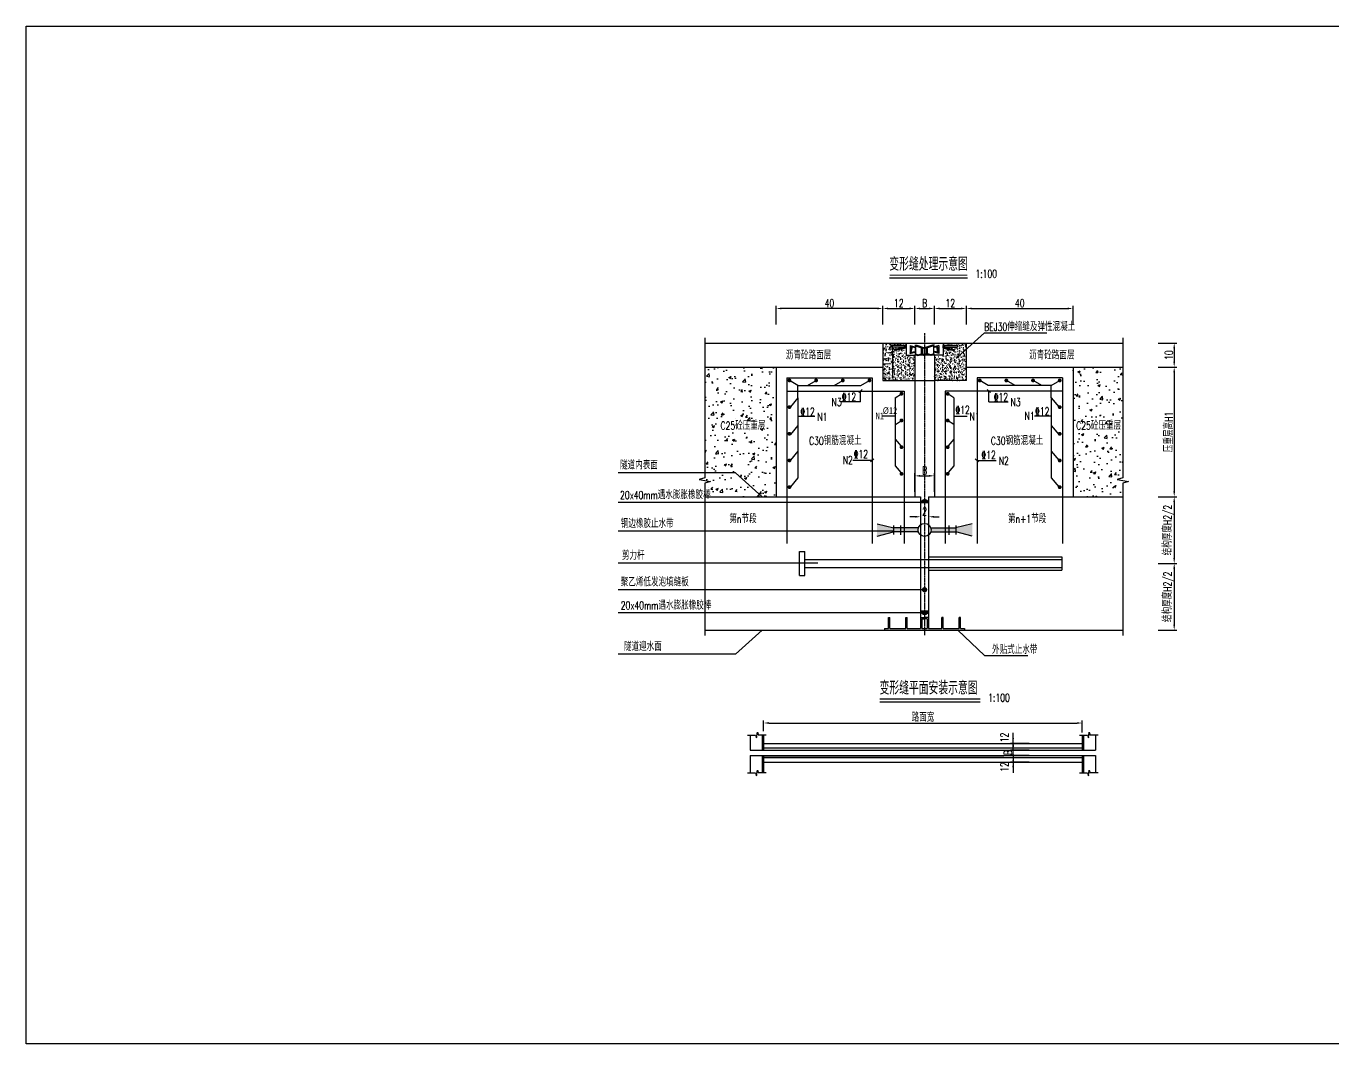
# Model space of a CAD drawing. Header units: millimetres. Extents: x 7719 to 273165, y -3008 to 2785.
# Drawn here: x 7719 to 12618, y -3008 to 807 of the extents above; entities that cross this region are included whole.
import ezdxf
from ezdxf.enums import TextEntityAlignment as Align

# ---------------------------------------------------------------- set-up
doc = ezdxf.new("R2010")
doc.units = ezdxf.units.MM
doc.header["$LTSCALE"] = 0.3
doc.header["$MEASUREMENT"] = 0
doc.linetypes.add('ACAD_ISO04W100', pattern=[30, 24, -3, 0, -3])
for name, color, linetype in [('D', 4, 'Continuous'), ('outline', 3, 'Continuous'), ('中心线', 5, 'ACAD_ISO04W100'), ('填充', 8, 'Continuous'), ('文字', 7, 'Continuous'), ('标注', 7, 'Continuous'), ('次轮廓线', 7, 'Continuous'), ('结构', 2, 'Continuous'), ('轮廓线', 1, 'Continuous')]:
    doc.layers.add(name, color=color, linetype=linetype)
doc.layers.add('轮廓', color=1, linetype='Continuous', lineweight=35)
doc.styles.get("Standard").update_dxf_attribs({"font": 'simplex1.shx', "width": 0.7, "bigfont": 'hztxt.shx'})
doc.styles.add('宋体', font='SimSun.ttf', dxfattribs={"width": 0.8})
doc.dimstyles.new('100', dxfattribs={"dimscale": 10, "dimtxt": 3, "dimasz": 2, "dimexe": 1, "dimexo": 1, "dimgap": 0.5, "dimtad": 1, "dimdec": 1, "dimdsep": 46, "dimtxsty": 'Standard', "dimcen": 0.5, "dimadec": 0, "dimazin": 0, "dimtfac": 1, "dimtdec": 1, "dimtofl": 0, "dimtmove": 2, "dimatfit": 3, "dimfxl": 0, "dimtolj": 1, "dimtzin": 0, "dimarcsym": 0})

# ---------------------------------------------------------------- blocks, each defined once
blk = doc.blocks.new('*D23')
at = {"color": 0, "lineweight": -2}
for p, q in [((10930.6, -311.2), (10930.6, -241.2)), ((11050.6, -311.2), (11050.6, -241.2)), ((10950.6, -251.2), (11030.6, -251.2))]:
    blk.add_line(p, q, dxfattribs=at)
at = {"color": 0}
for points in [[(10950.6, -247.9), (10950.6, -254.5), (10930.6, -251.2)], [(11030.6, -247.9), (11030.6, -254.5), (11050.6, -251.2)]]:
    blk.add_solid(points, dxfattribs=at)
at = {"color": 0, "insert": (10990.6, -231.2), "char_height": 30, "attachment_point": 5}
blk.add_mtext('\\A1;12', dxfattribs=at)
blk = doc.blocks.new('*D24')
at = {"color": 0, "lineweight": -2}
for p, q in [((11050.6, -311.2), (11050.6, -241.2)), ((11123.8, -311.2), (11123.8, -241.2)), ((11070.6, -251.2), (11103.8, -251.2))]:
    blk.add_line(p, q, dxfattribs=at)
at = {"color": 0}
for points in [[(11070.6, -247.9), (11070.6, -254.5), (11050.6, -251.2)], [(11103.8, -247.9), (11103.8, -254.5), (11123.8, -251.2)]]:
    blk.add_solid(points, dxfattribs=at)
at = {"color": 0, "insert": (11087.2, -231.2), "char_height": 30, "attachment_point": 5}
blk.add_mtext('\\A1;B', dxfattribs=at)
blk = doc.blocks.new('*D25')
at = {"color": 0, "lineweight": -2}
for p, q in [((11123.8, -311.2), (11123.8, -241.2)), ((11243.8, -311.2), (11243.8, -241.2)), ((11143.8, -251.2), (11223.8, -251.2))]:
    blk.add_line(p, q, dxfattribs=at)
at = {"color": 0}
for points in [[(11143.8, -247.9), (11143.8, -254.5), (11123.8, -251.2)], [(11223.8, -247.9), (11223.8, -254.5), (11243.8, -251.2)]]:
    blk.add_solid(points, dxfattribs=at)
at = {"color": 0, "insert": (11183.8, -231.2), "char_height": 30, "attachment_point": 5}
blk.add_mtext('\\A1;12', dxfattribs=at)
blk = doc.blocks.new('2')
at = {"layer": 'D', "color": 4}
for p, q in [((212889.2, -137292.2), (212889.2, -137260.7)), ((212889.2, -137260.7), (212892.9, -137260.7)), ((212892.9, -137292.2), (212892.9, -137260.7)), ((212937.9, -137292.2), (212937.9, -137260.7)), ((212937.9, -137260.7), (212941.7, -137260.7)), ((212941.7, -137292.2), (212941.7, -137260.7)), ((212979.2, -137260.7), (212990.4, -137260.7)), ((212979.2, -137260.7), (212979.2, -137292.2)), ((213001.7, -137260.7), (212990.4, -137260.7)), ((213001.7, -137260.7), (213001.7, -137292.2)), ((213039.2, -137292.2), (213039.2, -137260.7)), ((213042.9, -137260.7), (213039.2, -137260.7)), ((213042.9, -137292.2), (213042.9, -137260.7)), ((213087.9, -137292.2), (213087.9, -137260.7)), ((213091.7, -137260.7), (213087.9, -137260.7)), ((213091.7, -137292.2), (213091.7, -137260.7)), ((212877.9, -137292.2), (212889.2, -137292.2)), ((212877.9, -137292.2), (212877.9, -137296.7)), ((212877.9, -137296.7), (213102.9, -137296.7)), ((212892.9, -137292.2), (212937.9, -137292.2)), ((212941.7, -137292.2), (212979.2, -137292.2)), ((212982.9, -137264.5), (212990.4, -137264.5)), ((212982.9, -137264.5), (212982.9, -137292.2)), ((212982.9, -137292.2), (212997.9, -137292.2)), ((212997.9, -137264.5), (212990.4, -137264.5)), ((212997.9, -137264.5), (212997.9, -137292.2)), ((213001.7, -137292.2), (213039.2, -137292.2)), ((213042.9, -137292.2), (213087.9, -137292.2)), ((213091.7, -137292.2), (213102.9, -137292.2)), ((213102.9, -137292.2), (213102.9, -137296.7))]:
    blk.add_line(p, q, dxfattribs=at)
blk = doc.blocks.new('*D26')
at = {"color": 0, "lineweight": -2}
for p, q in [((11963, -471.1), (12033, -471.1)), ((12023, -491.1), (12023, -937.2)), ((11963, -957.2), (12033, -957.2))]:
    blk.add_line(p, q, dxfattribs=at)
at = {"color": 0}
for points in [[(12019.7, -491.1), (12026.4, -491.1), (12023, -471.1)], [(12019.7, -937.2), (12026.4, -937.2), (12023, -957.2)]]:
    blk.add_solid(points, dxfattribs=at)
at = {"color": 0, "insert": (12003, -714.1), "char_height": 30, "attachment_point": 5, "rotation": 90}
blk.add_mtext('\\A1;压重层高H1', dxfattribs=at)
blk = doc.blocks.new('*D27')
at = {"color": 0, "lineweight": -2}
for p, q in [((11963, -957.2), (12033, -957.2)), ((12023, -977.2), (12023, -1187.2)), ((11963, -1207.2), (12033, -1207.2))]:
    blk.add_line(p, q, dxfattribs=at)
at = {"color": 0}
for points in [[(12019.7, -977.2), (12026.4, -977.2), (12023, -957.2)], [(12019.7, -1187.2), (12026.4, -1187.2), (12023, -1207.2)]]:
    blk.add_solid(points, dxfattribs=at)
at = {"color": 0, "insert": (12003, -1082.2), "char_height": 30, "attachment_point": 5, "rotation": 90}
blk.add_mtext('\\A1;结构厚度H2/2', dxfattribs=at)
blk = doc.blocks.new('*D28')
at = {"color": 0, "lineweight": -2}
for p, q in [((11963, -1207.2), (12033, -1207.2)), ((12023, -1227.2), (12023, -1437.2)), ((11963, -1457.2), (12033, -1457.2))]:
    blk.add_line(p, q, dxfattribs=at)
at = {"color": 0}
for points in [[(12019.7, -1227.2), (12026.4, -1227.2), (12023, -1207.2)], [(12019.7, -1437.2), (12026.4, -1437.2), (12023, -1457.2)]]:
    blk.add_solid(points, dxfattribs=at)
at = {"color": 0, "insert": (12003, -1332.2), "char_height": 30, "attachment_point": 5, "rotation": 90}
blk.add_mtext('\\A1;结构厚度H2/2', dxfattribs=at)
blk = doc.blocks.new('*D29')
at = {"color": 0, "lineweight": -2}
for p, q in [((11072.2, -991), (11072.2, -1042.2)), ((11102.2, -991), (11102.2, -1042.2)), ((11052.2, -1032.2), (11032.2, -1032.2)), ((11122.2, -1032.2), (11142.2, -1032.2))]:
    blk.add_line(p, q, dxfattribs=at)
at = {"color": 0}
for points in [[(11052.2, -1028.8), (11052.2, -1035.5), (11072.2, -1032.2)], [(11122.2, -1028.8), (11122.2, -1035.5), (11102.2, -1032.2)]]:
    blk.add_solid(points, dxfattribs=at)
at = {"color": 0, "insert": (11087.2, -1012.2), "char_height": 30, "attachment_point": 5}
blk.add_mtext('\\A1;2', dxfattribs=at)
blk = doc.blocks.new('*D34')
at = {"color": 0, "lineweight": -2}
for p, q in [((11050.6, -938.7), (11050.6, -868.7)), ((11070.6, -878.7), (11103.8, -878.7)), ((11123.8, -938.7), (11123.8, -868.7))]:
    blk.add_line(p, q, dxfattribs=at)
at = {"color": 0}
for points in [[(11070.6, -875.4), (11070.6, -882), (11050.6, -878.7)], [(11103.8, -875.4), (11103.8, -882), (11123.8, -878.7)]]:
    blk.add_solid(points, dxfattribs=at)
at = {"color": 0, "insert": (11087.2, -858.7), "char_height": 30, "attachment_point": 5}
blk.add_mtext('\\A1;B', dxfattribs=at)
blk = doc.blocks.new('*D30')
at = {"color": 0, "lineweight": -2}
for p, q in [((10940.6, -381.1), (10977.2, -381.1)), ((10967.2, -401.1), (10967.2, -501.1)), ((10940.6, -521.1), (10977.2, -521.1))]:
    blk.add_line(p, q, dxfattribs=at)
at = {"color": 0}
for points in [[(10963.9, -401.1), (10970.5, -401.1), (10967.2, -381.1)], [(10963.9, -501.1), (10970.5, -501.1), (10967.2, -521.1)]]:
    blk.add_solid(points, dxfattribs=at)
at = {"color": 0, "insert": (10947.2, -451.1), "char_height": 30, "attachment_point": 5, "rotation": 90}
blk.add_mtext('\\A1;14', dxfattribs=at)
blk = doc.blocks.new('*D31')
at = {"color": 0, "lineweight": -2}
for p, q in [((11963, -381.1), (12033, -381.1)), ((12023, -401.1), (12023, -451.1)), ((11963, -471.1), (12033, -471.1))]:
    blk.add_line(p, q, dxfattribs=at)
at = {"color": 0}
for points in [[(12019.7, -401.1), (12026.4, -401.1), (12023, -381.1)], [(12019.7, -451.1), (12026.4, -451.1), (12023, -471.1)]]:
    blk.add_solid(points, dxfattribs=at)
at = {"color": 0, "insert": (12003, -426.1), "char_height": 30, "attachment_point": 5, "rotation": 90}
blk.add_mtext('\\A1;10', dxfattribs=at)
blk = doc.blocks.new('*D32')
at = {"color": 0, "lineweight": -2}
for p, q in [((10530.6, -311.2), (10530.6, -241.2)), ((10930.6, -311.2), (10930.6, -241.2)), ((10910.6, -251.2), (10550.6, -251.2))]:
    blk.add_line(p, q, dxfattribs=at)
at = {"color": 0}
for points in [[(10550.6, -247.9), (10550.6, -254.5), (10530.6, -251.2)], [(10910.6, -247.9), (10910.6, -254.5), (10930.6, -251.2)]]:
    blk.add_solid(points, dxfattribs=at)
at = {"color": 0, "insert": (10730.6, -231.2), "char_height": 30, "attachment_point": 5}
blk.add_mtext('\\A1;40', dxfattribs=at)
blk = doc.blocks.new('*D33')
at = {"color": 0, "lineweight": -2}
for p, q in [((11243.8, -311.2), (11243.8, -241.2)), ((11643.8, -311.2), (11643.8, -241.2)), ((11263.8, -251.2), (11623.8, -251.2))]:
    blk.add_line(p, q, dxfattribs=at)
at = {"color": 0}
for points in [[(11263.8, -247.9), (11263.8, -254.5), (11243.8, -251.2)], [(11623.8, -247.9), (11623.8, -254.5), (11643.8, -251.2)]]:
    blk.add_solid(points, dxfattribs=at)
at = {"color": 0, "insert": (11443.8, -231.2), "char_height": 30, "attachment_point": 5}
blk.add_mtext('\\A1;40', dxfattribs=at)
blk = doc.blocks.new('*D48')
at = {"color": 0, "lineweight": -2}
for p, q in [((10483.8, -1835.7), (10483.8, -1795.4)), ((10503.8, -1805.4), (11658, -1805.4)), ((11678, -1840.7), (11678, -1795.4))]:
    blk.add_line(p, q, dxfattribs=at)
at = {"color": 0}
for points in [[(10503.8, -1802.1), (10503.8, -1808.8), (10483.8, -1805.4)], [(11658, -1802.1), (11658, -1808.8), (11678, -1805.4)]]:
    blk.add_solid(points, dxfattribs=at)
at = {"color": 0, "insert": (11080.9, -1785.4), "char_height": 30, "attachment_point": 5}
blk.add_mtext('\\A1;路面宽', dxfattribs=at)
blk = doc.blocks.new('*D49')
at = {"color": 0, "lineweight": -2}
for p, q in [((11428.4, -1906.8), (11409.8, -1906.8)), ((11419.8, -1886.8), (11419.8, -1866.8)), ((11428.4, -1926.8), (11409.8, -1926.8)), ((11419.8, -1946.8), (11419.8, -1966.8))]:
    blk.add_line(p, q, dxfattribs=at)
at = {"color": 0}
for points in [[(11416.4, -1886.8), (11423.1, -1886.8), (11419.8, -1906.8)], [(11416.4, -1946.8), (11423.1, -1946.8), (11419.8, -1926.8)]]:
    blk.add_solid(points, dxfattribs=at)
at = {"color": 0, "insert": (11399.8, -1916.8), "char_height": 30, "attachment_point": 5, "rotation": 90}
blk.add_mtext('\\A1;B', dxfattribs=at)
blk = doc.blocks.new('*D52')
at = {"color": 0, "lineweight": -2}
for p, q in [((11419.1, -1861.8), (11419.1, -1841.8)), ((11479.1, -1881.8), (11409.1, -1881.8)), ((11479.1, -1906.8), (11409.1, -1906.8)), ((11419.1, -1926.8), (11419.1, -1946.8))]:
    blk.add_line(p, q, dxfattribs=at)
at = {"color": 0}
for points in [[(11415.8, -1861.8), (11422.4, -1861.8), (11419.1, -1881.8)], [(11415.8, -1926.8), (11422.4, -1926.8), (11419.1, -1906.8)]]:
    blk.add_solid(points, dxfattribs=at)
at = {"color": 0, "insert": (11386.6, -1859.6), "char_height": 30, "attachment_point": 5, "rotation": 90}
blk.add_mtext('\\A1;12', dxfattribs=at)
blk = doc.blocks.new('*D53')
at = {"color": 0, "lineweight": -2}
for p, q in [((11419.1, -1906.8), (11419.1, -1886.8)), ((11479.1, -1926.8), (11409.1, -1926.8)), ((11479.1, -1951.8), (11409.1, -1951.8)), ((11419.1, -1971.8), (11419.1, -1991.8))]:
    blk.add_line(p, q, dxfattribs=at)
at = {"color": 0}
for points in [[(11415.8, -1906.8), (11422.4, -1906.8), (11419.1, -1926.8)], [(11415.8, -1971.8), (11422.4, -1971.8), (11419.1, -1951.8)]]:
    blk.add_solid(points, dxfattribs=at)
at = {"color": 0, "insert": (11386.6, -1970.4), "char_height": 30, "attachment_point": 5, "rotation": 90}
blk.add_mtext('\\A1;12', dxfattribs=at)

msp = doc.modelspace()

# ---------------------------------------------------------------- hatches: boundary and pattern name
at = {"layer": '填充'}
h = msp.add_hatch(dxfattribs=at)
h.set_pattern_fill('AR-CONC', color=256, scale=3, style=0)
h.set_pattern_definition([(50, (0, 0), (21.517805, -1.882564), [2.25, -24.75]), (355, (0, 0), (-4.16254, 22.565764), [1.8, -19.8]), (100.4514, (1.793, -0.157), (17.35528, 20.683186), [1.912206, -21.034263]), (46.1842, (0, 6), (32.01723, -4.96557), [3.375, -37.125]), (96.6356, (2.668, 5.586), (28.03988, 29.22354), [2.86831, -31.55139]), (351.1842, (0, 6), (28.03986, 29.22356), [2.7, -29.7]), (21, (3, 4.5), (17.907212, -12.078567), [2.25, -24.75]), (326, (3, 4.5), (7.29946, 21.7545), [1.8, -19.8]), (71.4514, (4.492, 3.493), (25.20668, 9.675915), [1.912206, -21.034263]), (37.5, (0, 0), (0.3647957, 9.9868156), [0, -19.56, 0, -20.1, 0, -19.875]), (7.5, (0, 0), (7.892086, 11.832351), [0, -11.46, 0, -19.11, 0, -7.575]), (327.5, (-6.69, 0), (16.014673, -0.676646), [0, -7.5, 0, -23.4, 0, -31.05]), (317.5, (-9.69, 0), (17.495585, 3.00315), [0, -9.75, 0, -15.54, 0, -22.05])])
h.paths.add_polyline_path([(11050.636, -426.848), (11018.167, -426.848), (11018.167, -392.963, -0.4063833), (11015.047, -395.625), (10965.013, -395.625, -1.04899554), (10964.908, -389.753), (11015.151, -389.753, -0.39604235), (11018.167, -392.42), (11018.167, -381.058), (10930.636, -381.058), (10930.636, -521.058), (11050.636, -521.058)])
h.paths.add_polyline_path([(10977.618, -408.73, -1.14481063), (10976.368, -405.096), (11015.248, -395.806, -0.55240095), (11018.026, -397.554, -0.37454235), (11016.353, -399.475)], flags=16)
h.paths.add_polyline_path([(11209.645, -432.608, -0.68675127), (11214.001, -430.933), (11243.79, -404.032), (11243.79, -381.058), (11156.259, -381.058), (11156.259, -392.42, -0.39604235), (11159.275, -389.753), (11209.518, -389.753, -1.04899554), (11209.413, -395.625), (11159.379, -395.625, -0.4063833), (11156.259, -392.963), (11156.259, -426.848), (11123.79, -426.848), (11123.79, -521.058), (11243.79, -521.058), (11243.79, -404.032), (11214.001, -430.933, -0.18571128), (11214.645, -432.608, -1)])
h.paths.add_polyline_path([(11196.808, -408.73, 1.10167417), (11198.202, -405.13), (11159.178, -395.806, -0.28832696), (11160.277, -397.554, -0.45502974), (11158.073, -399.475)], flags=17)
h.paths.add_polyline_path([(10924.684, -469.758), (10924.684, -432.358), (10969.684, -432.358), (10969.684, -469.758)], flags=9)
h = msp.add_hatch(color=256, dxfattribs=at)
h.paths.add_polyline_path([(11087.213, -398.912), (11057.807, -389.049), (11050.636, -389.049), (11050.636, -423.323), (11062.003, -427.515), (11076.07, -423.817), (11087.213, -427.762)])
h.paths.add_polyline_path([(11053.516, -391.929), (11057.337, -391.929), (11076.07, -398.212), (11076.07, -420.838), (11062.148, -424.499), (11053.516, -421.316)], flags=16)
h.paths.add_polyline_path([(11078.95, -399.178), (11085.773, -401.467), (11085.773, -424.196), (11078.95, -421.781)], flags=16)
h = msp.add_hatch(color=256, dxfattribs=at)
h.paths.add_polyline_path([(11087.213, -398.912), (11116.619, -389.049), (11123.79, -389.049), (11123.79, -423.323), (11112.423, -427.515), (11098.356, -423.817), (11087.213, -427.762)])
h.paths.add_polyline_path([(11120.91, -391.929), (11117.089, -391.929), (11098.356, -398.212), (11098.356, -420.838), (11112.278, -424.499), (11120.91, -421.316)], flags=16)
h.paths.add_polyline_path([(11095.476, -399.178), (11088.653, -401.467), (11088.653, -424.196), (11095.476, -421.781)], flags=16)
for points in [[(11041.333, -395.425), (11050.636, -397.684), (11050.636, -394.72), (11039.124, -391.924), (11033.374, -419.378), (11050.636, -415.186), (11050.636, -412.222), (11037.129, -415.502)], [(11133.093, -395.425), (11123.79, -397.684), (11123.79, -394.72), (11135.302, -391.924), (11141.051, -419.378), (11123.79, -415.186), (11123.79, -412.222), (11137.297, -415.502)], [(11072.654, -981.908), (11072.213, -981.467), (11072.213, -976.699, -0.65893126), (11102.213, -974.424), (11102.213, -981.908)], [(11064.215, -1088.842, -0.15893924), (11064.215, -1073.842), (10971.615, -1073.842), (10908.82, -1058.316), (10908.82, -1104.603), (10970.658, -1088.842)], [(11110.211, -1073.842, -0.15893924), (11110.211, -1088.842), (11203.768, -1088.842), (11265.606, -1104.603), (11265.606, -1058.316), (11202.811, -1073.842)], [(11072.654, -1384.983), (11072.213, -1385.423), (11072.213, -1390.192, 0.65893126), (11102.213, -1392.467), (11102.213, -1384.983)]]:
    msp.add_hatch(color=256, dxfattribs=at).paths.add_polyline_path(points)
h = msp.add_hatch(dxfattribs=at)
h.set_pattern_fill('AR-CONC', color=256, scale=0.5, style=0)
h.set_pattern_definition([(50, (-235257.485, 133055.48), (91.092334, -7.969543), [9.525, -104.775]), (355, (-235257.48, 133055.48), (-17.621413, 95.52832), [7.62, -83.82]), (100.451, (-235249.89, 133054.82), (73.47125, 87.558344), [8.095, -89.045]), (46.1842, (-235257.48, 133080.88), (135.53952, -21.021164), [14.2875, -157.1625]), (96.6356, (-235246.19, 133079.13), (118.70212, 123.71278), [12.1425, -133.5675]), (351.184, (-235257.48, 133080.88), (118.7023, 123.71256), [11.43, -125.73]), (21, (-235244.785, 133074.53), (75.80744, -51.13276), [9.525, -104.775]), (326, (-235244.78, 133074.53), (30.901014, 92.093983), [7.62, -83.82]), (71.4514, (-235238.47, 133070.27), (106.708245, 40.96143), [8.095, -89.045]), (37.5, (-235257.485, 133055.484), (1.5443016, 42.2775194), [0, -82.804, 0, -85.09, 0, -84.1375]), (7.5, (-235257.485, 133055.484), (33.409831, 50.0902874), [0, -48.514, 0, -80.899, 0, -32.0675]), (327.5, (-235285.806, 133055.484), (67.7952976, -2.864372), [0, -31.75, 0, -99.06, 0, -131.445]), (317.5, (-235298.506, 133055.484), (74.064591, 12.713246), [0, -41.275, 0, -65.786, 0, -93.345])])
h.paths.add_polyline_path([(10530.636, -471.058), (10263.339, -471.058), (10263.339, -867.25), (10378.419, -867.25), (10478.061, -957.228), (10530.636, -957.228)])
h.paths.add_polyline_path([(11830.585, -471.058), (11643.79, -471.058), (11643.79, -957.228), (11830.585, -957.228), (11830.585, -906.733), (11851.585, -899.733), (11809.585, -892.733), (11830.585, -885.733)])
h.paths.add_polyline_path([(10378.419, -867.25), (10263.339, -867.25), (10263.339, -885.733), (10242.339, -892.733), (10284.339, -899.733), (10263.339, -906.733), (10263.339, -957.228), (10478.061, -957.228)])
h.paths.add_polyline_path([(10314.098, -717.606), (10486.862, -717.606), (10486.862, -668.648), (10314.098, -668.648)], flags=24)
h.paths.add_polyline_path([(11647.516, -717.606), (11820.28, -717.606), (11820.28, -668.648), (11647.516, -668.648)], flags=24)

# ---------------------------------------------------------------- linework, layer by layer
for p, q in [((10955.745, -136.088), (11247.853, -136.088)), ((11312.035, -342.406), (11212.145, -432.608)), ((11312.035, -342.406), (11545.657, -342.406)), ((10263.339, -361.058), (10263.339, -885.733)), ((10263.339, -381.058), (11064.213, -381.058)), ((10930.636, -381.058), (10930.636, -521.058)), ((11015.151, -389.753), (10964.848, -389.753)), ((11018.167, -381.058), (11018.167, -426.848)), ((11033.374, -390.528), (11033.374, -419.378)), ((11033.374, -390.528), (11050.636, -394.72)), ((11050.636, -381.058), (11123.79, -381.058)), ((11050.636, -389.049), (11057.807, -389.049)), ((11057.807, -389.049), (11087.213, -398.912)), ((11116.619, -389.049), (11087.213, -398.912)), ((11110.213, -381.058), (11830.585, -381.058)), ((11123.79, -389.049), (11116.619, -389.049)), ((11141.051, -390.528), (11123.79, -394.72)), ((11141.051, -390.528), (11141.051, -419.378)), ((11156.259, -381.058), (11156.259, -426.848)), ((11159.275, -389.753), (11209.578, -389.753)), ((11243.79, -521.058), (11243.79, -381.058)), ((11830.585, -361.058), (11830.585, -885.733)), ((11015.047, -395.625), (10964.744, -395.625)), ((11015.248, -395.806), (10976.368, -405.096)), ((11016.353, -399.475), (10977.618, -408.73)), ((11018.167, -426.848), (11050.636, -426.848)), ((11033.374, -419.378), (11039.124, -391.924)), ((11033.374, -419.378), (11050.636, -415.186)), ((11037.129, -415.502), (11041.333, -395.425)), ((11037.129, -415.502), (11050.636, -412.222)), ((11041.333, -395.425), (11050.636, -397.684)), ((11041.924, -392.604), (11041.943, -392.515)), ((11050.636, -423.323), (11062.003, -427.515)), ((11156.259, -426.848), (11050.636, -426.848)), ((11050.636, -426.848), (11050.636, -957.228)), ((11053.516, -391.929), (11053.516, -421.316)), ((11053.516, -391.929), (11057.337, -391.929)), ((11053.516, -421.316), (11062.148, -424.499)), ((11057.337, -391.929), (11076.07, -398.212)), ((11062.003, -427.515), (11076.07, -423.817)), ((11062.148, -424.499), (11076.07, -420.838)), ((11076.07, -420.838), (11076.07, -398.212)), ((11076.07, -423.817), (11087.213, -427.762)), ((11078.95, -421.781), (11078.95, -399.178)), ((11078.95, -399.178), (11085.773, -401.467)), ((11078.95, -421.781), (11085.773, -424.196)), ((11085.773, -401.467), (11085.773, -424.196)), ((11098.356, -423.817), (11087.213, -427.762)), ((11095.476, -399.178), (11088.653, -401.467)), ((11088.653, -401.467), (11088.653, -424.196)), ((11095.476, -421.781), (11088.653, -424.196)), ((11095.476, -421.781), (11095.476, -399.178)), ((11117.089, -391.929), (11098.356, -398.212)), ((11098.356, -420.838), (11098.356, -398.212)), ((11112.278, -424.499), (11098.356, -420.838)), ((11112.423, -427.515), (11098.356, -423.817)), ((11120.91, -421.316), (11112.278, -424.499)), ((11123.79, -423.323), (11112.423, -427.515)), ((11120.91, -391.929), (11117.089, -391.929)), ((11120.91, -391.929), (11120.91, -421.316)), ((11133.093, -395.425), (11123.79, -397.684)), ((11137.297, -415.502), (11123.79, -412.222)), ((11141.051, -419.378), (11123.79, -415.186)), ((11123.79, -426.848), (11123.79, -957.228)), ((11132.502, -392.604), (11132.483, -392.515)), ((11137.297, -415.502), (11133.093, -395.425)), ((11141.051, -419.378), (11135.302, -391.924)), ((11158.073, -399.475), (11196.808, -408.73)), ((11159.178, -395.806), (11198.058, -405.096)), ((11159.379, -395.625), (11209.682, -395.625)), ((10263.339, -471.058), (10930.636, -471.058)), ((10530.636, -471.058), (10530.636, -957.228)), ((11243.79, -471.058), (11830.585, -471.058)), ((11643.79, -471.058), (11643.79, -957.228)), ((10612.591, -539.845), (10580.636, -521.058)), ((10648.259, -539.845), (10680.636, -521.058)), ((10748.259, -539.845), (10780.636, -521.058)), ((10848.259, -539.845), (10880.636, -521.058)), ((10930.636, -521.058), (11123.79, -521.058)), ((11243.79, -521.058), (11123.79, -521.058)), ((11326.167, -539.845), (11293.79, -521.058)), ((11426.167, -539.845), (11393.79, -521.058)), ((11526.167, -539.845), (11493.79, -521.058)), ((11561.835, -539.845), (11593.79, -521.058)), ((10612.591, -586.135), (10584.181, -619.807)), ((10612.591, -586.135), (10612.591, -539.845)), ((10612.591, -539.845), (10848.259, -539.845)), ((10612.591, -586.135), (10612.591, -886.76)), ((10852.727, -555.309), (10840.602, -566.807)), ((10846.664, -601.073), (10846.664, -561.058)), ((10977.337, -586.135), (11000.636, -571.058)), ((10977.337, -586.135), (10977.337, -841.503)), ((11197.089, -586.135), (11173.79, -571.058)), ((11197.089, -586.135), (11197.089, -841.503)), ((11321.699, -555.309), (11333.824, -566.807)), ((11561.835, -539.845), (11326.167, -539.845)), ((11327.762, -601.073), (11327.762, -561.058)), ((11561.835, -586.135), (11561.835, -539.845)), ((11561.835, -586.135), (11561.835, -886.76)), ((11561.835, -586.135), (11590.245, -619.807)), ((10846.664, -601.073), (10774.225, -601.073)), ((11327.762, -601.073), (11400.201, -601.073)), ((10612.591, -655.3), (10675.734, -655.3)), ((10977.337, -655.3), (10927.801, -655.3)), ((10977.741, -686.76), (11001.04, -671.684)), ((11196.685, -686.76), (11173.386, -671.684)), ((11197.089, -655.3), (11246.625, -655.3)), ((11561.835, -655.3), (11498.692, -655.3)), ((10612.591, -690.336), (10584.181, -724.009)), ((11561.835, -690.336), (11590.245, -724.009)), ((10977.337, -741.503), (11005.747, -775.175)), ((11197.089, -741.503), (11168.679, -775.175)), ((10612.591, -786.76), (10584.181, -820.433)), ((10891.107, -820.728), (10818.667, -820.728)), ((10897.169, -814.979), (10885.045, -826.477)), ((11277.257, -814.979), (11289.381, -826.477)), ((11283.319, -820.728), (11355.759, -820.728)), ((11561.835, -786.76), (11590.245, -820.433)), ((10378.419, -867.25), (9938.248, -867.25)), ((10378.419, -867.25), (10478.309, -957.452)), ((10977.337, -841.503), (11005.747, -875.175)), ((11197.089, -841.503), (11168.679, -875.175)), ((10263.339, -885.733), (10242.339, -892.733)), ((10242.339, -892.733), (10284.339, -899.733)), ((10284.339, -899.733), (10263.339, -906.733)), ((10263.339, -906.733), (10263.339, -1477.228)), ((10612.591, -886.76), (10584.181, -920.433)), ((11561.835, -886.76), (11590.245, -920.433)), ((11830.585, -885.733), (11809.585, -892.733)), ((11809.585, -892.733), (11851.585, -899.733)), ((11851.585, -899.733), (11830.585, -906.733)), ((11830.585, -906.733), (11830.585, -1477.228)), ((11082.213, -978.655), (9938.248, -978.655)), ((10263.339, -957.228), (11072.213, -957.228)), ((11072.213, -957.228), (11072.213, -1409.228)), ((11102.213, -957.228), (11830.585, -957.228)), ((11102.213, -957.228), (11102.213, -1409.228)), ((10970.658, -1086.266), (9938.248, -1086.266)), ((10687.255, -1205.927), (9938.248, -1205.927)), ((11082.213, -1305.7), (9938.248, -1305.7)), ((11082.213, -1392.793), (9938.248, -1392.793)), ((10263.339, -1457.228), (11830.585, -1457.228)), ((10378.419, -1547.43), (10478.309, -1457.228)), ((11311.787, -1552.549), (11212.145, -1457.228)), ((10378.419, -1547.43), (9938.248, -1547.43)), ((11311.787, -1552.549), (11474.274, -1552.549)), ((10919.171, -1725.411), (11295.778, -1725.411))]:
    msp.add_line(p, q)
at = {"color": 1}
for p, q in [((10570.636, -511.058), (10890.636, -511.058)), ((10570.636, -511.058), (10570.636, -1132.228)), ((10890.636, -511.058), (10890.636, -1132.228)), ((11283.79, -511.058), (11283.79, -1132.228)), ((11603.79, -511.058), (11283.79, -511.058)), ((11603.79, -511.058), (11603.79, -1132.228)), ((10570.636, -561.058), (11010.636, -561.058)), ((11010.636, -561.058), (11010.636, -1132.228)), ((11603.79, -561.058), (11163.79, -561.058)), ((11163.79, -561.058), (11163.79, -1132.228))]:
    msp.add_line(p, q, dxfattribs=at)
at = {"color": 1, "linetype": 'Continuous'}
for p, q in [((10970.658, -1064.452), (10970.658, -1099.168)), ((10970.658, -1064.452), (10970.658, -1099.168)), ((10996.85, -1065.388), (10996.85, -1100.104)), ((10996.85, -1065.388), (10996.85, -1100.104)), ((11177.576, -1065.388), (11177.576, -1100.104)), ((11203.768, -1064.452), (11203.768, -1099.168))]:
    msp.add_line(p, q, dxfattribs=at)
msp.add_lwpolyline([(16920.79, -3008.448), (7719.075, -3008.448), (7719.075, 807.44), (16920.79, 807.44)], close=True)
at = {"const_width": 4}
for points in [[(10955.745, -126.088), (11247.853, -126.088)], [(10919.171, -1715.411), (11295.778, -1715.411)]]:
    msp.add_lwpolyline(points, dxfattribs=at)
for points, const_width in [([(11209.645, -432.608, 1), (11214.645, -432.608, 1)], 5), ([(11082.213, -1305.7, 1), (11092.213, -1305.7, 1)], 10)]:
    msp.add_lwpolyline(points, format="xyb", close=True, dxfattribs=dict(const_width=const_width))
for centre, radius in [((11015.24, -392.692), 2.94), ((11159.186, -392.692), 2.94), ((11016.087, -397.554), 1.939), ((11158.339, -397.554), 1.939)]:
    msp.add_circle(centre, radius)
for centre, radius, start, end in [((10964.82, -392.692), 2.94, 88.281093, 273.760271), ((11209.606, -392.692), 2.94, 266.239729, 91.718907), ((10976.747, -406.998), 1.939, 101.252376, 296.702626), ((11197.679, -406.998), 1.939, 243.297374, 78.747624)]:
    msp.add_arc(centre, radius, start, end)
at = {"layer": 'D'}
msp.add_line((11072.213, -1384.983), (11102.213, -1384.983), dxfattribs=at)
at = {"layer": 'D', "color": 1, "const_width": 7.2}
for points in [[(10577.09, -521.684, 1), (10584.181, -520.433, 1)], [(10577.09, -521.684, 1), (10584.181, -520.433, 1)], [(10677.09, -521.684, 1), (10684.181, -520.433, 1)], [(10677.09, -521.684, 1), (10684.181, -520.433, 1)], [(10777.09, -521.684, 1), (10784.181, -520.433, 1)], [(10777.09, -521.684, 1), (10784.181, -520.433, 1)], [(10877.09, -521.684, 1), (10884.181, -520.433, 1)], [(10877.09, -521.684, 1), (10884.181, -520.433, 1)], [(10877.09, -521.684, 1), (10884.181, -520.433, 1)], [(10877.09, -521.684, 1), (10884.181, -520.433, 1)], [(11297.336, -521.684, -1), (11290.245, -520.433, -1)], [(11297.336, -521.684, -1), (11290.245, -520.433, -1)], [(11297.336, -521.684, -1), (11290.245, -520.433, -1)], [(11297.336, -521.684, -1), (11290.245, -520.433, -1)], [(11397.336, -521.684, -1), (11390.245, -520.433, -1)], [(11397.336, -521.684, -1), (11390.245, -520.433, -1)], [(11497.336, -521.684, -1), (11490.245, -520.433, -1)], [(11497.336, -521.684, -1), (11490.245, -520.433, -1)], [(11597.336, -521.684, -1), (11590.245, -520.433, -1)], [(11597.336, -521.684, -1), (11590.245, -520.433, -1)], [(10997.09, -571.684, 1), (11004.181, -570.433, 1)], [(10997.09, -571.684, 1), (11004.181, -570.433, 1)], [(10997.09, -571.684, 1), (11004.181, -570.433, 1)], [(10997.09, -571.684, 1), (11004.181, -570.433, 1)], [(11177.336, -571.684, -1), (11170.245, -570.433, -1)], [(11177.336, -571.684, -1), (11170.245, -570.433, -1)], [(11177.336, -571.684, -1), (11170.245, -570.433, -1)], [(11177.336, -571.684, -1), (11170.245, -570.433, -1)], [(10577.09, -621.684, 1), (10584.181, -620.433, 1)], [(10577.09, -621.684, 1), (10584.181, -620.433, 1)], [(11597.336, -621.684, -1), (11590.245, -620.433, -1)], [(11597.336, -621.684, -1), (11590.245, -620.433, -1)], [(10997.09, -671.684, 1), (11004.181, -670.433, 1)], [(10997.09, -671.684, 1), (11004.181, -670.433, 1)], [(10997.09, -671.684, 1), (11004.181, -670.433, 1)], [(10997.09, -671.684, 1), (11004.181, -670.433, 1)], [(11177.336, -671.684, -1), (11170.245, -670.433, -1)], [(11177.336, -671.684, -1), (11170.245, -670.433, -1)], [(11177.336, -671.684, -1), (11170.245, -670.433, -1)], [(11177.336, -671.684, -1), (11170.245, -670.433, -1)], [(10577.09, -721.684, 1), (10584.181, -720.433, 1)], [(10577.09, -721.684, 1), (10584.181, -720.433, 1)], [(11597.336, -721.684, -1), (11590.245, -720.433, -1)], [(11597.336, -721.684, -1), (11590.245, -720.433, -1)], [(10997.09, -771.684, 1), (11004.181, -770.433, 1)], [(10997.09, -771.684, 1), (11004.181, -770.433, 1)], [(10997.09, -771.684, 1), (11004.181, -770.433, 1)], [(10997.09, -771.684, 1), (11004.181, -770.433, 1)], [(11177.336, -771.684, -1), (11170.245, -770.433, -1)], [(11177.336, -771.684, -1), (11170.245, -770.433, -1)], [(11177.336, -771.684, -1), (11170.245, -770.433, -1)], [(11177.336, -771.684, -1), (11170.245, -770.433, -1)], [(10577.09, -821.684, 1), (10584.181, -820.433, 1)], [(10577.09, -821.684, 1), (10584.181, -820.433, 1)], [(11597.336, -821.684, -1), (11590.245, -820.433, -1)], [(11597.336, -821.684, -1), (11590.245, -820.433, -1)], [(10997.09, -871.684, 1), (11004.181, -870.433, 1)], [(10997.09, -871.684, 1), (11004.181, -870.433, 1)], [(10997.09, -871.684, 1), (11004.181, -870.433, 1)], [(10997.09, -871.684, 1), (11004.181, -870.433, 1)], [(11177.336, -871.684, -1), (11170.245, -870.433, -1)], [(11177.336, -871.684, -1), (11170.245, -870.433, -1)], [(11177.336, -871.684, -1), (11170.245, -870.433, -1)], [(11177.336, -871.684, -1), (11170.245, -870.433, -1)], [(10577.09, -921.684, 1), (10584.181, -920.433, 1)], [(10577.09, -921.684, 1), (10584.181, -920.433, 1)], [(11597.336, -921.684, -1), (11590.245, -920.433, -1)], [(11597.336, -921.684, -1), (11590.245, -920.433, -1)]]:
    msp.add_lwpolyline(points, format="xyb", close=True, dxfattribs=at)
at = {"layer": 'D', "color": 1}
msp.add_circle((11087.213, -1081.342), 24.19, dxfattribs=at)
at = {"layer": 'outline', "ltscale": 100}
msp.add_line((10483.819, -1951.841), (11383.912, -1951.841), dxfattribs=at)
at = {"layer": '中心线'}
msp.add_line((11087.213, -343.207), (11087.213, -1476.45), dxfattribs=at)
at = {"layer": '标注'}
for p, q in [((10423.819, -1850.682), (10453.569, -1850.682)), ((10433.819, -1850.682), (10433.819, -1906.841)), ((10433.819, -1850.682), (10433.819, -1906.841)), ((10453.569, -1850.682), (10457.069, -1861.182)), ((10457.069, -1861.182), (10460.569, -1840.182)), ((10460.569, -1840.182), (10464.069, -1850.682)), ((10493.819, -1850.682), (10464.069, -1850.682)), ((10478.819, -1850.682), (10478.819, -1906.841)), ((10483.819, -1850.682), (10483.819, -1906.841)), ((11667.975, -1850.682), (11697.725, -1850.682)), ((11677.975, -1850.682), (11677.975, -1906.841)), ((11682.975, -1850.682), (11682.975, -1906.841)), ((11697.725, -1850.682), (11701.225, -1861.182)), ((11701.225, -1861.182), (11704.725, -1840.182)), ((11704.725, -1840.182), (11708.225, -1850.682)), ((11737.975, -1850.682), (11708.225, -1850.682)), ((11727.975, -1850.682), (11727.975, -1906.841)), ((11727.975, -1850.682), (11727.975, -1906.841)), ((11727.975, -1850.682), (11727.975, -1906.841)), ((10433.819, -1926.841), (10433.819, -1992.849)), ((10433.819, -1926.841), (10433.819, -1992.849)), ((10478.819, -1926.841), (10478.819, -1992.849)), ((10483.819, -1926.841), (10483.819, -1992.849)), ((11677.975, -1926.841), (11677.975, -1992.849)), ((11682.975, -1926.841), (11682.975, -1992.849)), ((11727.975, -1926.841), (11727.975, -1992.849)), ((10423.819, -1992.849), (10453.569, -1992.849)), ((10453.569, -1992.849), (10457.069, -2003.349)), ((10457.069, -2003.349), (10460.569, -1982.349)), ((10460.569, -1982.349), (10464.069, -1992.849)), ((10493.819, -1992.849), (10464.069, -1992.849)), ((11667.975, -1992.849), (11697.725, -1992.849)), ((11697.725, -1992.849), (11701.225, -2003.349)), ((11701.225, -2003.349), (11704.725, -1982.349)), ((11704.725, -1982.349), (11708.225, -1992.849)), ((11737.975, -1992.849), (11708.225, -1992.849))]:
    msp.add_line(p, q, dxfattribs=at)
at = {"layer": '次轮廓线'}
for p, q in [((11102.213, -1182.228), (11602.32, -1182.228)), ((11602.32, -1182.228), (11602.32, -1232.228)), ((11102.213, -1232.228), (11602.32, -1232.228)), ((10483.819, -1898.841), (11682.975, -1898.841)), ((10483.819, -1934.841), (11682.975, -1934.841))]:
    msp.add_line(p, q, dxfattribs=at)
at = {"layer": '结构', "color": 1}
for p, q in [((10908.82, -1058.316), (10971.615, -1073.842)), ((10908.82, -1058.316), (10971.615, -1073.842)), ((11064.215, -1073.842), (10971.615, -1073.842)), ((11064.215, -1073.842), (10971.615, -1073.842)), ((11110.211, -1073.842), (11202.811, -1073.842)), ((11110.211, -1073.842), (11202.811, -1073.842)), ((11265.606, -1058.316), (11202.811, -1073.842)), ((11265.606, -1058.316), (11202.811, -1073.842)), ((10908.82, -1104.603), (10970.658, -1088.842)), ((10908.82, -1104.603), (10970.658, -1088.842)), ((11064.215, -1088.842), (10970.658, -1088.842)), ((11064.215, -1088.842), (10970.658, -1088.842)), ((11110.211, -1088.842), (11203.768, -1088.842)), ((11265.606, -1104.603), (11203.768, -1088.842)), ((11265.606, -1104.603), (11203.768, -1088.842))]:
    msp.add_line(p, q, dxfattribs=at)
at = {"layer": '轮廓'}
msp.add_line((10483.819, -1934.841), (11383.912, -1934.841), dxfattribs=at)
msp.add_line((10483.819, -1934.841), (11383.912, -1934.841), dxfattribs=at)
at = {"layer": '轮廓线'}
for p, q in [((10618.392, -1162.228), (10638.392, -1162.228)), ((10618.392, -1252.228), (10618.392, -1162.228)), ((10638.392, -1252.228), (10638.392, -1162.228)), ((10638.392, -1192.228), (11602.32, -1192.228)), ((10638.392, -1222.228), (11602.32, -1222.228)), ((10618.392, -1252.228), (10638.392, -1252.228))]:
    msp.add_line(p, q, dxfattribs=at)
at = {"layer": '轮廓线', "ltscale": 100}
for p, q in [((10433.819, -1906.841), (11727.975, -1906.841)), ((10483.819, -1881.841), (11682.975, -1881.841)), ((10433.819, -1926.841), (11727.975, -1926.841)), ((10483.819, -1951.841), (11682.975, -1951.841))]:
    msp.add_line(p, q, dxfattribs=at)

# ---------------------------------------------------------------- block references
at = {"xscale": 1.333333333313931, "yscale": 1.333333333343035, "zscale": 1.333333333333333}
msp.add_blockref('2', (-272900.04, 181605.057), dxfattribs=at)

# ---------------------------------------------------------------- texts
at = {"color": 7, "ltscale": 100, "style": '宋体', "width": 0.8}
msp.add_text('%%C12', height=25, dxfattribs=at).set_placement((10930.331, -646.402))
at = {"layer": '文字', "color": 7, "width": 0.7}
for s, p in [('变形缝处理示意图', (11102.129, -81.709)), ('变形缝平面安装示意图', (11102.129, -1671.032))]:
    msp.add_text(s, height=50, dxfattribs=at).set_placement(p, align=Align.MIDDLE)
at = {"layer": '文字', "width": 0.7}
for s, p in [('1:100', (11277.853, -136.088)), ('BEJ30伸缩缝及弹性混凝土', (11310.475, -335.151)), ('沥青砼路面层', (10567.065, -441.807)), ('沥青砼路面层', (11479.073, -441.807)), ('N3', (10738.798, -616.994)), ('%%13212', (10776.754, -597.588)), ('%%13212', (11346.354, -598.49)), ('N3', (11409.48, -617.314)), ('%%13212', (10621.529, -653.319)), ('%%13212', (11202.651, -646.402)), ('%%13212', (11501.222, -651.686)), ('C25砼压重层', (10322.258, -705.558)), ('N1', (10685.234, -672.725)), ('N1', (11256.125, -671.628)), ('N1', (11461.886, -668.896)), ('C25砼压重层', (11655.676, -705.558)), ('C30钢筋混凝土', (10654.273, -762.549)), ('C30钢筋混凝土', (11335.708, -762.549)), ('%%13212', (10821.196, -811.831)), ('隧道内表面', (9945.563, -854.2)), ('N2', (10780.411, -834.567)), ('%%13212', (11300.065, -815.372)), ('N2', (11365.26, -836.819)), ('20x40mm遇水膨胀橡胶棒', (9945.563, -965.605)), ('第n节段', (10355.463, -1055.468)), ('第n+1节段', (11399.874, -1055.468)), ('钢边橡胶止水带', (9948.237, -1073.216)), ('剪力杆', (9952.512, -1192.877)), ('聚乙烯低发泡填缝板', (9948.237, -1292.65)), ('20x40mm遇水膨胀橡胶棒', (9948.237, -1379.743)), ('隧道迎水面', (9960.134, -1534.38)), ('外贴式止水带', (11340.173, -1545.976)), ('1:100', (11325.778, -1725.411))]:
    msp.add_text(s, height=30, dxfattribs=at).set_placement(p)
at = {"layer": '文字', "style": '宋体', "width": 0.8}
msp.add_text('N1', height=25, dxfattribs=at).set_placement((10903.745, -666.41))

# ---------------------------------------------------------------- dimensions: what is measured, and where the dimension line sits
for base, p1, p2, text, picture, middle in [((10530.636, -251.211), (10930.636, -381.058), (10530.636, -471.058), '40', '*D32', (10730.636, -231.211)), ((11050.636, -251.211), (10930.636, -381.058), (11050.636, -381.058), '12', '*D23', (10990.636, -231.211)), ((11123.79, -251.211), (11050.636, -381.058), (11123.79, -381.058), 'B', '*D24', (11087.213, -231.211)), ((11243.79, -251.211), (11123.79, -381.058), (11243.79, -381.058), '12', '*D25', (11183.79, -231.211)), ((11677.975, -1805.427), (10483.819, -1845.682), (11677.975, -1850.682), '路面宽', '*D48', (11080.897, -1785.427))]:
    dim = msp.add_linear_dim(base=base, p1=p1, p2=p2, text=text, dimstyle='100')
    dim.commit()
    dim.dimension.update_dxf_attribs({"geometry": picture, "text_midpoint": middle})
for base, p1, p2, angle, text, picture, middle in [((11643.79, -251.211), (11243.79, -381.058), (11643.79, -471.058), 180, '40', '*D33', (11443.79, -231.211)), ((10967.184, -521.058), (10930.636, -381.058), (10930.636, -521.058), 90, '14', '*D30', (10947.184, -451.058)), ((12023.049, -471.058), (11830.585, -381.058), (11830.585, -471.058), 90, '10', '*D31', (12003.049, -426.058)), ((12023.049, -957.228), (11830.585, -471.058), (11830.585, -957.228), 90, '压重层高H1', '*D26', (12003.049, -714.143)), ((12023.049, -1207.228), (11830.585, -957.228), (11602.32, -1207.228), 90, '结构厚度H2/2', '*D27', (12003.049, -1082.228)), ((12023.049, -1457.228), (11602.32, -1207.228), (11830.585, -1457.228), 90, '结构厚度H2/2', '*D28', (12003.049, -1332.228)), ((11419.768, -1906.841), (11438.402, -1926.841), (11438.402, -1906.841), 90, 'B', '*D49', (11399.768, -1916.841))]:
    dim = msp.add_linear_dim(base=base, p1=p1, p2=p2, angle=angle, text=text, dimstyle='100')
    dim.commit()
    dim.dimension.update_dxf_attribs({"geometry": picture, "text_midpoint": middle})
for p1, p2, distance, text, picture, middle in [((11050.636, -957.228), (11123.79, -957.228), 78.531, 'B', '*D34', (11087.213, -858.697)), ((11072.213, -980.956), (11102.213, -980.956), -51.195, '2', '*D29', (11087.213, -1012.151))]:
    dim = msp.add_aligned_dim(p1=p1, p2=p2, distance=distance, text=text, dimstyle='100')
    dim.commit()
    dim.dimension.update_dxf_attribs({"geometry": picture, "text_midpoint": middle})
for base, p1, p2, picture, middle in [((11419.085, -1881.841), (11677.975, -1906.841), (11677.975, -1881.841), '*D52', (11386.585, -1859.647)), ((11419.085, -1926.841), (11677.975, -1951.841), (11677.975, -1926.841), '*D53', (11386.585, -1970.358))]:
    dim = msp.add_linear_dim(base=base, p1=p1, p2=p2, angle=90, text='12', dimstyle='100')
    dim.commit()
    dim.dimension.update_dxf_attribs({"geometry": picture, "text_midpoint": middle, "dimtype": 160})

doc.saveas('drawing.dxf')
